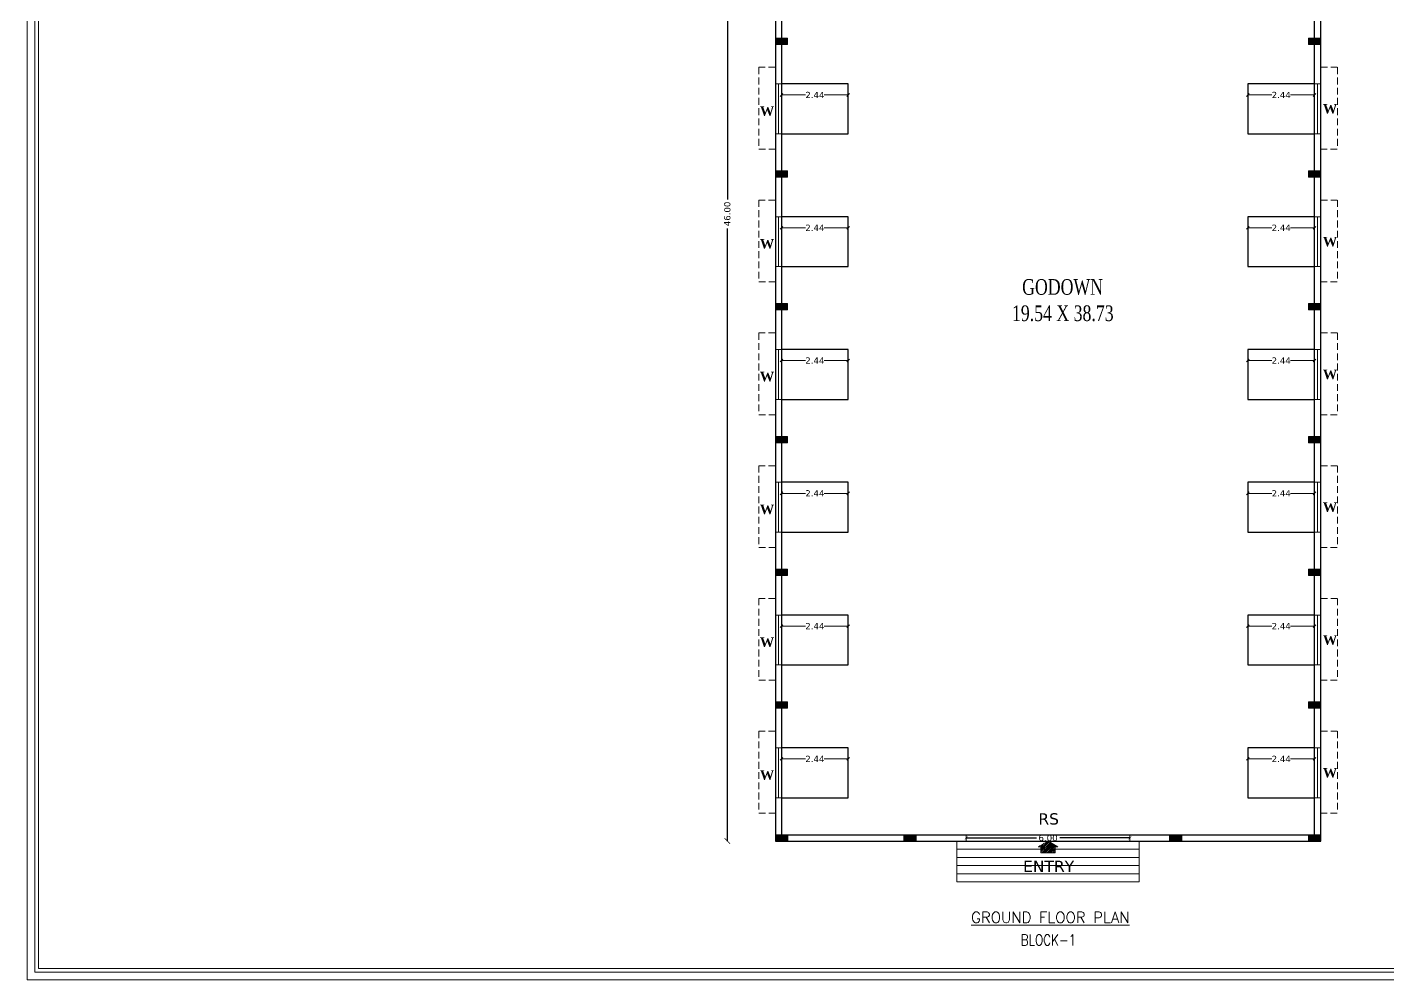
# Model space of a CAD drawing. Header units: metres. Extents: x 1610 to 5629, y 732 to 3974.
# Drawn here: x 1743.09 to 1792.98, y 836.46 to 871.4 of the extents above; entities that cross this region are included whole.
import ezdxf
from ezdxf.enums import TextEntityAlignment as Align

# ---------------------------------------------------------------- set-up
doc = ezdxf.new("R2010")
doc.units = ezdxf.units.M
doc.header["$MEASUREMENT"] = 0
doc.header["$PDMODE"] = 2
doc.header["$PDSIZE"] = 50
doc.linetypes.add('HIDDEN', pattern=[0.375, 0.25, -0.125])
doc.layers.get('0').update_dxf_attribs({"lineweight": 0})
doc.layers.get('Defpoints').update_dxf_attribs({"lineweight": 0})
for name, color, linetype in [('BLK_1_FLR_0_BLT_UP_AREA', 18, 'Continuous'), ('BLK_1_FLR_0_EXIT_WIDTH_DOOR', 2, 'Continuous'), ('BLK_1_FLR_0_REGULAR_ROOM', 117, 'Continuous'), ('BLK_1_FLR_0_ROOM_1_LIGHT_VENTILATION_1', 3, 'Continuous')]:
    doc.layers.add(name, color=color, linetype=linetype)
doc.styles.get("Standard").update_dxf_attribs({"font": 'verdana.ttf', "height": 0.23})
doc.styles.add('STYLE2', font='romant.shx', dxfattribs={"width": 0.8, "height": 4})
doc.styles.add('TMPL_CI', font='times.ttf', dxfattribs={"height": 1.5})
doc.dimstyles.new('123', dxfattribs={"dimtxt": 0.3, "dimasz": 0.2, "dimexe": 0.18, "dimexo": 0.0625, "dimgap": 0.09, "dimtad": 0, "dimzin": 0, "dimdsep": 46, "dimtxsty": 'Standard', "dimblk": 'ARCHTICK', "dimcen": 0.09, "dimse1": 1, "dimse2": 1, "dimadec": 3, "dimazin": 0, "dimtfac": 1, "dimtofl": 0, "dimtmove": 0, "dimatfit": 3, "dimfxl": 0, "dimtolj": 1, "dimtzin": 0, "dimarcsym": 0})
doc.dimstyles.new('ISO-25', dxfattribs={"dimscale": 0, "dimtxt": 0.23, "dimasz": 0.15, "dimexe": 1.25, "dimexo": 0.625, "dimgap": 0, "dimtad": 0, "dimtih": 1, "dimtoh": 1, "dimzin": 1, "dimdsep": 46, "dimtxsty": 'Standard', "dimblk": 'OBLIQUE', "dimcen": 0, "dimse1": 1, "dimse2": 1, "dimclrd": 1, "dimclrt": 3, "dimadec": 0, "dimazin": 2, "dimtfac": 1, "dimtix": 1, "dimtofl": 0, "dimtmove": 0, "dimatfit": 3, "dimfxl": 0, "dimtolj": 1, "dimarcsym": 0})
doc.dimstyles.new('STANDARD$0', dxfattribs={"dimtxt": 0.23, "dimasz": 0.1, "dimexe": 2, "dimexo": 2, "dimgap": 0, "dimtad": 0, "dimzin": 0, "dimdsep": 46, "dimtxsty": 'Standard', "dimblk": 'OBLIQUE', "dimcen": -0.0625, "dimse1": 1, "dimse2": 1, "dimclrd": 7, "dimclre": 9, "dimclrt": 7, "dimadec": 0, "dimazin": 0, "dimtfac": 1, "dimtix": 1, "dimtofl": 0, "dimtmove": 2, "dimatfit": 3, "dimldrblk": 'OBLIQUE', "dimfxl": 0, "dimtolj": 1, "dimtzin": 0, "dimarcsym": 0})

# ---------------------------------------------------------------- blocks, each defined once
blk = doc.blocks.new('_ArchTick')
at = {"color": 0, "linetype": 'ByBlock', "const_width": 0.15}
blk.add_lwpolyline([(-0.5, -0.5), (0.5, 0.5)], dxfattribs=at)
blk = doc.blocks.new('*D40')
at = {"color": 0, "lineweight": -2}
for p, q in [((1768.762, 887.548), (1768.762, 865.081)), ((1768.762, 841.548), (1768.762, 864.014))]:
    blk.add_line(p, q, dxfattribs=at)
at = {"layer": 'Defpoints', "color": 0}
for p in [(1770.522, 887.548), (1768.762, 841.548), (1770.522, 841.548)]:
    blk.add_point(p, dxfattribs=at)
at = {"color": 0, "lineweight": -2, "xscale": 0.2, "yscale": 0.2, "zscale": 0.2}
for p, rotation in [((1768.762, 887.548), 90), ((1768.762, 841.548), 270)]:
    blk.add_blockref('_ArchTick', p, dxfattribs=dict(at, rotation=rotation))
at = {"color": 0, "insert": (1768.762, 864.548), "char_height": 0.23, "attachment_point": 5, "rotation": 90}
blk.add_mtext('\\A1;46.00', dxfattribs=at)
blk = doc.blocks.new('*D54')
at = {"layer": 'BLK_1_FLR_0_EXIT_WIDTH_DOOR', "lineweight": -2}
for p, q in [((1777.522, 841.663), (1780.093, 841.663)), ((1783.522, 841.663), (1780.95, 841.663))]:
    blk.add_line(p, q, dxfattribs=at)
at = {"layer": 'Defpoints', "color": 0}
for p in [(1777.522, 841.663), (1783.522, 841.663), (1783.522, 841.663)]:
    blk.add_point(p, dxfattribs=at)
at = {"layer": 'BLK_1_FLR_0_EXIT_WIDTH_DOOR', "lineweight": -2, "xscale": 0.1, "yscale": 0.1, "zscale": 0.1, "rotation": 180}
blk.add_blockref('_ArchTick', (1777.522, 841.663), dxfattribs=at)
at = {"layer": 'BLK_1_FLR_0_EXIT_WIDTH_DOOR', "lineweight": -2, "xscale": 0.1, "yscale": 0.1, "zscale": 0.1}
blk.add_blockref('_ArchTick', (1783.522, 841.663), dxfattribs=at)
at = {"layer": 'BLK_1_FLR_0_EXIT_WIDTH_DOOR', "color": 7, "lineweight": -3, "insert": (1780.522, 841.663), "char_height": 0.23, "attachment_point": 5}
blk.add_mtext('\\A1;6.00', dxfattribs=at)
blk = doc.blocks.new('_Oblique')
at = {"color": 0, "linetype": 'ByBlock', "lineweight": -2}
blk.add_line((-0.5, -0.5), (0.5, 0.5), dxfattribs=at)
blk = doc.blocks.new('*D57')
at = {"layer": 'BLK_1_FLR_0_ROOM_1_LIGHT_VENTILATION_1', "color": 232, "lineweight": 0}
for p, q in [((1770.752, 868.91), (1771.632, 868.91)), ((1773.192, 868.91), (1772.311, 868.91))]:
    blk.add_line(p, q, dxfattribs=at)
at = {"layer": 'Defpoints', "color": 0}
for p in [(1770.752, 869.315), (1773.192, 869.315), (1770.752, 868.91)]:
    blk.add_point(p, dxfattribs=at)
at = {"layer": 'BLK_1_FLR_0_ROOM_1_LIGHT_VENTILATION_1', "color": 232, "lineweight": 0, "xscale": 0.1, "yscale": 0.1, "zscale": 0.1, "rotation": 180}
blk.add_blockref('_Oblique', (1770.752, 868.91), dxfattribs=at)
at = {"layer": 'BLK_1_FLR_0_ROOM_1_LIGHT_VENTILATION_1', "color": 232, "lineweight": 0, "xscale": 0.1, "yscale": 0.1, "zscale": 0.1}
blk.add_blockref('_Oblique', (1773.192, 868.91), dxfattribs=at)
at = {"layer": 'BLK_1_FLR_0_ROOM_1_LIGHT_VENTILATION_1', "color": 232, "insert": (1771.972, 868.91), "char_height": 0.23, "attachment_point": 5}
blk.add_mtext('\\A1;2.44', dxfattribs=at)
blk = doc.blocks.new('*D58')
at = {"layer": 'BLK_1_FLR_0_ROOM_1_LIGHT_VENTILATION_1', "color": 232, "lineweight": 0}
for p, q in [((1770.751, 864.04), (1771.632, 864.04)), ((1773.191, 864.04), (1772.31, 864.04))]:
    blk.add_line(p, q, dxfattribs=at)
at = {"layer": 'Defpoints', "color": 0}
for p in [(1770.751, 864.445), (1773.191, 864.445), (1770.751, 864.04)]:
    blk.add_point(p, dxfattribs=at)
at = {"layer": 'BLK_1_FLR_0_ROOM_1_LIGHT_VENTILATION_1', "color": 232, "lineweight": 0, "xscale": 0.1, "yscale": 0.1, "zscale": 0.1, "rotation": 180}
blk.add_blockref('_Oblique', (1770.751, 864.04), dxfattribs=at)
at = {"layer": 'BLK_1_FLR_0_ROOM_1_LIGHT_VENTILATION_1', "color": 232, "lineweight": 0, "xscale": 0.1, "yscale": 0.1, "zscale": 0.1}
blk.add_blockref('_Oblique', (1773.191, 864.04), dxfattribs=at)
at = {"layer": 'BLK_1_FLR_0_ROOM_1_LIGHT_VENTILATION_1', "color": 232, "insert": (1771.971, 864.04), "char_height": 0.23, "attachment_point": 5}
blk.add_mtext('\\A1;2.44', dxfattribs=at)
blk = doc.blocks.new('*D59')
at = {"layer": 'BLK_1_FLR_0_ROOM_1_LIGHT_VENTILATION_1', "color": 232, "lineweight": 0}
for p, q in [((1770.751, 859.17), (1771.632, 859.17)), ((1773.191, 859.17), (1772.31, 859.17))]:
    blk.add_line(p, q, dxfattribs=at)
at = {"layer": 'Defpoints', "color": 0}
for p in [(1770.751, 859.575), (1773.191, 859.575), (1770.751, 859.17)]:
    blk.add_point(p, dxfattribs=at)
at = {"layer": 'BLK_1_FLR_0_ROOM_1_LIGHT_VENTILATION_1', "color": 232, "lineweight": 0, "xscale": 0.1, "yscale": 0.1, "zscale": 0.1, "rotation": 180}
blk.add_blockref('_Oblique', (1770.751, 859.17), dxfattribs=at)
at = {"layer": 'BLK_1_FLR_0_ROOM_1_LIGHT_VENTILATION_1', "color": 232, "lineweight": 0, "xscale": 0.1, "yscale": 0.1, "zscale": 0.1}
blk.add_blockref('_Oblique', (1773.191, 859.17), dxfattribs=at)
at = {"layer": 'BLK_1_FLR_0_ROOM_1_LIGHT_VENTILATION_1', "color": 232, "insert": (1771.971, 859.17), "char_height": 0.23, "attachment_point": 5}
blk.add_mtext('\\A1;2.44', dxfattribs=at)
blk = doc.blocks.new('*D60')
at = {"layer": 'BLK_1_FLR_0_ROOM_1_LIGHT_VENTILATION_1', "color": 232, "lineweight": 0}
for p, q in [((1770.751, 854.3), (1771.632, 854.3)), ((1773.191, 854.3), (1772.31, 854.3))]:
    blk.add_line(p, q, dxfattribs=at)
at = {"layer": 'Defpoints', "color": 0}
for p in [(1770.751, 854.705), (1773.191, 854.705), (1770.751, 854.3)]:
    blk.add_point(p, dxfattribs=at)
at = {"layer": 'BLK_1_FLR_0_ROOM_1_LIGHT_VENTILATION_1', "color": 232, "lineweight": 0, "xscale": 0.1, "yscale": 0.1, "zscale": 0.1, "rotation": 180}
blk.add_blockref('_Oblique', (1770.751, 854.3), dxfattribs=at)
at = {"layer": 'BLK_1_FLR_0_ROOM_1_LIGHT_VENTILATION_1', "color": 232, "lineweight": 0, "xscale": 0.1, "yscale": 0.1, "zscale": 0.1}
blk.add_blockref('_Oblique', (1773.191, 854.3), dxfattribs=at)
at = {"layer": 'BLK_1_FLR_0_ROOM_1_LIGHT_VENTILATION_1', "color": 232, "insert": (1771.971, 854.3), "char_height": 0.23, "attachment_point": 5}
blk.add_mtext('\\A1;2.44', dxfattribs=at)
blk = doc.blocks.new('*D61')
at = {"layer": 'BLK_1_FLR_0_ROOM_1_LIGHT_VENTILATION_1', "color": 232, "lineweight": 0}
for p, q in [((1770.751, 849.43), (1771.632, 849.43)), ((1773.191, 849.43), (1772.31, 849.43))]:
    blk.add_line(p, q, dxfattribs=at)
at = {"layer": 'Defpoints', "color": 0}
for p in [(1770.751, 849.835), (1773.191, 849.835), (1770.751, 849.43)]:
    blk.add_point(p, dxfattribs=at)
at = {"layer": 'BLK_1_FLR_0_ROOM_1_LIGHT_VENTILATION_1', "color": 232, "lineweight": 0, "xscale": 0.1, "yscale": 0.1, "zscale": 0.1, "rotation": 180}
blk.add_blockref('_Oblique', (1770.751, 849.43), dxfattribs=at)
at = {"layer": 'BLK_1_FLR_0_ROOM_1_LIGHT_VENTILATION_1', "color": 232, "lineweight": 0, "xscale": 0.1, "yscale": 0.1, "zscale": 0.1}
blk.add_blockref('_Oblique', (1773.191, 849.43), dxfattribs=at)
at = {"layer": 'BLK_1_FLR_0_ROOM_1_LIGHT_VENTILATION_1', "color": 232, "insert": (1771.971, 849.43), "char_height": 0.23, "attachment_point": 5}
blk.add_mtext('\\A1;2.44', dxfattribs=at)
blk = doc.blocks.new('*D62')
at = {"layer": 'BLK_1_FLR_0_ROOM_1_LIGHT_VENTILATION_1', "color": 232, "lineweight": 0}
for p, q in [((1770.751, 844.56), (1771.632, 844.56)), ((1773.191, 844.56), (1772.31, 844.56))]:
    blk.add_line(p, q, dxfattribs=at)
at = {"layer": 'Defpoints', "color": 0}
for p in [(1770.751, 844.965), (1773.191, 844.965), (1770.751, 844.56)]:
    blk.add_point(p, dxfattribs=at)
at = {"layer": 'BLK_1_FLR_0_ROOM_1_LIGHT_VENTILATION_1', "color": 232, "lineweight": 0, "xscale": 0.1, "yscale": 0.1, "zscale": 0.1, "rotation": 180}
blk.add_blockref('_Oblique', (1770.751, 844.56), dxfattribs=at)
at = {"layer": 'BLK_1_FLR_0_ROOM_1_LIGHT_VENTILATION_1', "color": 232, "lineweight": 0, "xscale": 0.1, "yscale": 0.1, "zscale": 0.1}
blk.add_blockref('_Oblique', (1773.191, 844.56), dxfattribs=at)
at = {"layer": 'BLK_1_FLR_0_ROOM_1_LIGHT_VENTILATION_1', "color": 232, "insert": (1771.971, 844.56), "char_height": 0.23, "attachment_point": 5}
blk.add_mtext('\\A1;2.44', dxfattribs=at)
blk = doc.blocks.new('*D63')
at = {"layer": 'BLK_1_FLR_0_ROOM_1_LIGHT_VENTILATION_1', "color": 232, "lineweight": 0}
for p, q in [((1787.851, 844.56), (1788.732, 844.56)), ((1790.291, 844.56), (1789.41, 844.56))]:
    blk.add_line(p, q, dxfattribs=at)
at = {"layer": 'Defpoints', "color": 0}
for p in [(1787.851, 844.965), (1790.291, 844.965), (1787.851, 844.56)]:
    blk.add_point(p, dxfattribs=at)
at = {"layer": 'BLK_1_FLR_0_ROOM_1_LIGHT_VENTILATION_1', "color": 232, "lineweight": 0, "xscale": 0.1, "yscale": 0.1, "zscale": 0.1, "rotation": 180}
blk.add_blockref('_Oblique', (1787.851, 844.56), dxfattribs=at)
at = {"layer": 'BLK_1_FLR_0_ROOM_1_LIGHT_VENTILATION_1', "color": 232, "lineweight": 0, "xscale": 0.1, "yscale": 0.1, "zscale": 0.1}
blk.add_blockref('_Oblique', (1790.291, 844.56), dxfattribs=at)
at = {"layer": 'BLK_1_FLR_0_ROOM_1_LIGHT_VENTILATION_1', "color": 232, "insert": (1789.071, 844.56), "char_height": 0.23, "attachment_point": 5}
blk.add_mtext('\\A1;2.44', dxfattribs=at)
blk = doc.blocks.new('*D64')
at = {"layer": 'BLK_1_FLR_0_ROOM_1_LIGHT_VENTILATION_1', "color": 232, "lineweight": 0}
for p, q in [((1787.851, 849.43), (1788.732, 849.43)), ((1790.291, 849.43), (1789.41, 849.43))]:
    blk.add_line(p, q, dxfattribs=at)
at = {"layer": 'Defpoints', "color": 0}
for p in [(1787.851, 849.835), (1790.291, 849.835), (1787.851, 849.43)]:
    blk.add_point(p, dxfattribs=at)
at = {"layer": 'BLK_1_FLR_0_ROOM_1_LIGHT_VENTILATION_1', "color": 232, "lineweight": 0, "xscale": 0.1, "yscale": 0.1, "zscale": 0.1, "rotation": 180}
blk.add_blockref('_Oblique', (1787.851, 849.43), dxfattribs=at)
at = {"layer": 'BLK_1_FLR_0_ROOM_1_LIGHT_VENTILATION_1', "color": 232, "lineweight": 0, "xscale": 0.1, "yscale": 0.1, "zscale": 0.1}
blk.add_blockref('_Oblique', (1790.291, 849.43), dxfattribs=at)
at = {"layer": 'BLK_1_FLR_0_ROOM_1_LIGHT_VENTILATION_1', "color": 232, "insert": (1789.071, 849.43), "char_height": 0.23, "attachment_point": 5}
blk.add_mtext('\\A1;2.44', dxfattribs=at)
blk = doc.blocks.new('*D65')
at = {"layer": 'BLK_1_FLR_0_ROOM_1_LIGHT_VENTILATION_1', "color": 232, "lineweight": 0}
for p, q in [((1787.851, 854.3), (1788.732, 854.3)), ((1790.291, 854.3), (1789.41, 854.3))]:
    blk.add_line(p, q, dxfattribs=at)
at = {"layer": 'Defpoints', "color": 0}
for p in [(1787.851, 854.705), (1790.291, 854.705), (1787.851, 854.3)]:
    blk.add_point(p, dxfattribs=at)
at = {"layer": 'BLK_1_FLR_0_ROOM_1_LIGHT_VENTILATION_1', "color": 232, "lineweight": 0, "xscale": 0.1, "yscale": 0.1, "zscale": 0.1, "rotation": 180}
blk.add_blockref('_Oblique', (1787.851, 854.3), dxfattribs=at)
at = {"layer": 'BLK_1_FLR_0_ROOM_1_LIGHT_VENTILATION_1', "color": 232, "lineweight": 0, "xscale": 0.1, "yscale": 0.1, "zscale": 0.1}
blk.add_blockref('_Oblique', (1790.291, 854.3), dxfattribs=at)
at = {"layer": 'BLK_1_FLR_0_ROOM_1_LIGHT_VENTILATION_1', "color": 232, "insert": (1789.071, 854.3), "char_height": 0.23, "attachment_point": 5}
blk.add_mtext('\\A1;2.44', dxfattribs=at)
blk = doc.blocks.new('*D66')
at = {"layer": 'BLK_1_FLR_0_ROOM_1_LIGHT_VENTILATION_1', "color": 232, "lineweight": 0}
for p, q in [((1787.851, 859.17), (1788.732, 859.17)), ((1790.291, 859.17), (1789.41, 859.17))]:
    blk.add_line(p, q, dxfattribs=at)
at = {"layer": 'Defpoints', "color": 0}
for p in [(1787.851, 859.575), (1790.291, 859.575), (1787.851, 859.17)]:
    blk.add_point(p, dxfattribs=at)
at = {"layer": 'BLK_1_FLR_0_ROOM_1_LIGHT_VENTILATION_1', "color": 232, "lineweight": 0, "xscale": 0.1, "yscale": 0.1, "zscale": 0.1, "rotation": 180}
blk.add_blockref('_Oblique', (1787.851, 859.17), dxfattribs=at)
at = {"layer": 'BLK_1_FLR_0_ROOM_1_LIGHT_VENTILATION_1', "color": 232, "lineweight": 0, "xscale": 0.1, "yscale": 0.1, "zscale": 0.1}
blk.add_blockref('_Oblique', (1790.291, 859.17), dxfattribs=at)
at = {"layer": 'BLK_1_FLR_0_ROOM_1_LIGHT_VENTILATION_1', "color": 232, "insert": (1789.071, 859.17), "char_height": 0.23, "attachment_point": 5}
blk.add_mtext('\\A1;2.44', dxfattribs=at)
blk = doc.blocks.new('*D67')
at = {"layer": 'BLK_1_FLR_0_ROOM_1_LIGHT_VENTILATION_1', "color": 232, "lineweight": 0}
for p, q in [((1787.851, 864.04), (1788.732, 864.04)), ((1790.291, 864.04), (1789.41, 864.04))]:
    blk.add_line(p, q, dxfattribs=at)
at = {"layer": 'Defpoints', "color": 0}
for p in [(1787.851, 864.445), (1790.291, 864.445), (1787.851, 864.04)]:
    blk.add_point(p, dxfattribs=at)
at = {"layer": 'BLK_1_FLR_0_ROOM_1_LIGHT_VENTILATION_1', "color": 232, "lineweight": 0, "xscale": 0.1, "yscale": 0.1, "zscale": 0.1, "rotation": 180}
blk.add_blockref('_Oblique', (1787.851, 864.04), dxfattribs=at)
at = {"layer": 'BLK_1_FLR_0_ROOM_1_LIGHT_VENTILATION_1', "color": 232, "lineweight": 0, "xscale": 0.1, "yscale": 0.1, "zscale": 0.1}
blk.add_blockref('_Oblique', (1790.291, 864.04), dxfattribs=at)
at = {"layer": 'BLK_1_FLR_0_ROOM_1_LIGHT_VENTILATION_1', "color": 232, "insert": (1789.071, 864.04), "char_height": 0.23, "attachment_point": 5}
blk.add_mtext('\\A1;2.44', dxfattribs=at)
blk = doc.blocks.new('*D68')
at = {"layer": 'BLK_1_FLR_0_ROOM_1_LIGHT_VENTILATION_1', "color": 232, "lineweight": 0}
for p, q in [((1787.851, 868.91), (1788.732, 868.91)), ((1790.291, 868.91), (1789.41, 868.91))]:
    blk.add_line(p, q, dxfattribs=at)
at = {"layer": 'Defpoints', "color": 0}
for p in [(1787.851, 869.315), (1790.291, 869.315), (1787.851, 868.91)]:
    blk.add_point(p, dxfattribs=at)
at = {"layer": 'BLK_1_FLR_0_ROOM_1_LIGHT_VENTILATION_1', "color": 232, "lineweight": 0, "xscale": 0.1, "yscale": 0.1, "zscale": 0.1, "rotation": 180}
blk.add_blockref('_Oblique', (1787.851, 868.91), dxfattribs=at)
at = {"layer": 'BLK_1_FLR_0_ROOM_1_LIGHT_VENTILATION_1', "color": 232, "lineweight": 0, "xscale": 0.1, "yscale": 0.1, "zscale": 0.1}
blk.add_blockref('_Oblique', (1790.291, 868.91), dxfattribs=at)
at = {"layer": 'BLK_1_FLR_0_ROOM_1_LIGHT_VENTILATION_1', "color": 232, "insert": (1789.071, 868.91), "char_height": 0.23, "attachment_point": 5}
blk.add_mtext('\\A1;2.44', dxfattribs=at)

msp = doc.modelspace()

# ---------------------------------------------------------------- hatches: boundary and pattern name
for points in [[(1770.972, 870.998), (1770.522, 870.998), (1770.522, 870.768), (1770.972, 870.768)], [(1790.522, 870.998), (1790.072, 870.998), (1790.072, 870.768), (1790.522, 870.768)], [(1770.972, 866.128), (1770.522, 866.128), (1770.522, 865.898), (1770.972, 865.898)], [(1790.522, 866.128), (1790.072, 866.128), (1790.072, 865.898), (1790.522, 865.898)], [(1770.972, 861.258), (1770.522, 861.258), (1770.522, 861.028), (1770.972, 861.028)], [(1790.522, 861.258), (1790.072, 861.258), (1790.072, 861.028), (1790.522, 861.028)], [(1770.972, 856.388), (1770.522, 856.388), (1770.522, 856.158), (1770.972, 856.158)], [(1790.522, 856.388), (1790.072, 856.388), (1790.072, 856.158), (1790.522, 856.158)], [(1770.972, 851.518), (1770.522, 851.518), (1770.522, 851.288), (1770.972, 851.288)], [(1790.522, 851.518), (1790.072, 851.518), (1790.072, 851.288), (1790.522, 851.288)], [(1770.972, 846.648), (1770.522, 846.648), (1770.522, 846.418), (1770.972, 846.418)], [(1790.522, 846.648), (1790.072, 846.648), (1790.072, 846.418), (1790.522, 846.418)], [(1770.972, 841.778), (1770.522, 841.778), (1770.522, 841.548), (1770.972, 841.548)], [(1775.687, 841.778), (1775.237, 841.778), (1775.237, 841.548), (1775.687, 841.548)], [(1785.424, 841.778), (1784.974, 841.778), (1784.974, 841.548), (1785.424, 841.548)], [(1790.522, 841.778), (1790.072, 841.778), (1790.072, 841.548), (1790.522, 841.548)]]:
    msp.add_hatch(color=7).paths.add_polyline_path(points)
h = msp.add_hatch()
h.set_pattern_fill('ANSI31', scale=0.368, style=0)
h.set_pattern_definition([(45, (2082.776936, 866.280513), (-0.032526912, 0.032526912), [])])
h.paths.add_polyline_path([(1780.884, 841.34), (1780.522, 841.548), (1780.159, 841.34), (1780.257, 841.34), (1780.257, 841.117), (1780.786, 841.117), (1780.786, 841.34)])

# ---------------------------------------------------------------- linework, layer by layer
at = {"color": 7, "linetype": 'HIDDEN'}
for p, q in [((1770.522, 869.925), (1769.912, 869.925)), ((1769.912, 869.925), (1769.912, 866.925)), ((1790.517, 869.925), (1791.127, 869.925)), ((1791.132, 869.925), (1791.132, 866.925)), ((1769.912, 866.925), (1770.522, 866.925)), ((1791.127, 866.925), (1790.517, 866.925)), ((1770.521, 865.055), (1769.911, 865.055)), ((1769.911, 865.055), (1769.911, 862.055)), ((1790.516, 865.055), (1791.126, 865.055)), ((1791.131, 865.055), (1791.131, 862.055)), ((1769.911, 862.055), (1770.521, 862.055)), ((1791.126, 862.055), (1790.516, 862.055)), ((1770.521, 860.185), (1769.911, 860.185)), ((1769.911, 860.185), (1769.911, 857.185)), ((1790.516, 860.185), (1791.126, 860.185)), ((1791.131, 860.185), (1791.131, 857.185)), ((1769.911, 857.185), (1770.521, 857.185)), ((1791.126, 857.185), (1790.516, 857.185)), ((1770.521, 855.315), (1769.911, 855.315)), ((1769.911, 855.315), (1769.911, 852.315)), ((1790.516, 855.315), (1791.126, 855.315)), ((1791.131, 855.315), (1791.131, 852.315)), ((1769.911, 852.315), (1770.521, 852.315)), ((1791.126, 852.315), (1790.516, 852.315)), ((1770.521, 850.445), (1769.911, 850.445)), ((1769.911, 850.445), (1769.911, 847.445)), ((1790.516, 850.445), (1791.126, 850.445)), ((1791.131, 850.445), (1791.131, 847.445)), ((1769.911, 847.445), (1770.521, 847.445)), ((1791.126, 847.445), (1790.516, 847.445)), ((1770.521, 845.575), (1769.911, 845.575)), ((1769.911, 845.575), (1769.911, 842.575)), ((1790.516, 845.575), (1791.126, 845.575)), ((1791.131, 845.575), (1791.131, 842.575)), ((1769.911, 842.575), (1770.521, 842.575)), ((1791.126, 842.575), (1790.516, 842.575))]:
    msp.add_line(p, q, dxfattribs=at)
at = {"color": 7}
for p, q in [((1770.522, 869.315), (1770.752, 869.315)), ((1770.637, 869.315), (1770.637, 867.485)), ((1790.292, 869.315), (1790.522, 869.315)), ((1790.407, 869.315), (1790.407, 867.485)), ((1770.522, 867.485), (1770.752, 867.485)), ((1790.292, 867.485), (1790.522, 867.485)), ((1770.521, 864.445), (1770.751, 864.445)), ((1770.636, 864.445), (1770.636, 862.615)), ((1790.291, 864.445), (1790.521, 864.445)), ((1790.406, 864.445), (1790.406, 862.615)), ((1770.521, 862.615), (1770.751, 862.615)), ((1790.291, 862.615), (1790.521, 862.615)), ((1770.521, 859.575), (1770.751, 859.575)), ((1770.636, 859.575), (1770.636, 857.745)), ((1790.291, 859.575), (1790.521, 859.575)), ((1790.406, 859.575), (1790.406, 857.745)), ((1770.521, 857.745), (1770.751, 857.745)), ((1790.291, 857.745), (1790.521, 857.745)), ((1770.521, 854.705), (1770.751, 854.705)), ((1770.636, 854.705), (1770.636, 852.875)), ((1790.291, 854.705), (1790.521, 854.705)), ((1790.406, 854.705), (1790.406, 852.875)), ((1770.521, 852.875), (1770.751, 852.875)), ((1790.291, 852.875), (1790.521, 852.875)), ((1770.521, 849.835), (1770.751, 849.835)), ((1770.636, 849.835), (1770.636, 848.005)), ((1790.291, 849.835), (1790.521, 849.835)), ((1790.406, 849.835), (1790.406, 848.005)), ((1770.521, 848.005), (1770.751, 848.005)), ((1790.291, 848.005), (1790.521, 848.005)), ((1770.752, 841.778), (1770.752, 846.648)), ((1770.752, 841.778), (1770.752, 845.428)), ((1770.521, 844.965), (1770.751, 844.965)), ((1770.636, 844.965), (1770.636, 843.135)), ((1790.291, 844.965), (1790.521, 844.965)), ((1790.406, 844.965), (1790.406, 843.135)), ((1770.521, 843.135), (1770.751, 843.135)), ((1790.291, 843.135), (1790.521, 843.135)), ((1770.972, 841.778), (1770.972, 841.548)), ((1770.972, 841.778), (1770.972, 841.548)), ((1770.972, 841.778), (1770.972, 841.548)), ((1777.522, 841.778), (1777.522, 841.548)), ((1783.522, 841.778), (1783.522, 841.548)), ((1790.522, 841.778), (1790.522, 841.548)), ((1790.522, 841.778), (1790.522, 841.548)), ((1790.522, 841.778), (1790.522, 841.548)), ((1777.522, 841.548), (1777.182, 841.548)), ((1777.182, 841.548), (1777.182, 840.048)), ((1777.182, 841.248), (1783.862, 841.248)), ((1780.522, 841.548), (1780.159, 841.34)), ((1780.257, 841.34), (1780.159, 841.34)), ((1780.257, 841.34), (1780.257, 841.117)), ((1780.257, 841.117), (1780.786, 841.117)), ((1780.522, 841.548), (1780.884, 841.34)), ((1780.884, 841.34), (1780.786, 841.34)), ((1780.786, 841.34), (1780.786, 841.117)), ((1783.862, 840.048), (1783.862, 841.548)), ((1777.182, 840.948), (1783.862, 840.948)), ((1777.182, 840.648), (1783.862, 840.648)), ((1777.182, 840.348), (1783.862, 840.348)), ((1777.182, 840.048), (1783.522, 840.048)), ((1783.522, 840.048), (1783.862, 840.048))]:
    msp.add_line(p, q, dxfattribs=at)
at = {"color": 7, "ltscale": 2}
for points in [[(1743.091, 909.579), (1872.211, 909.579), (1872.211, 836.459), (1743.091, 836.459)], [(1743.371, 909.299), (1871.931, 909.299), (1871.931, 836.74), (1743.371, 836.74)], [(1743.505, 909.165), (1871.797, 909.165), (1871.797, 836.874), (1743.505, 836.874)]]:
    msp.add_lwpolyline(points, close=True, dxfattribs=at)
at = {"color": 7}
for points in [[(1790.522, 841.548), (1790.522, 887.548), (1770.522, 887.548), (1770.522, 841.548)], [(1770.522, 870.998), (1770.972, 870.998), (1770.972, 870.768), (1770.522, 870.768)], [(1790.072, 870.998), (1790.522, 870.998), (1790.522, 870.768), (1790.072, 870.768)], [(1770.522, 866.128), (1770.972, 866.128), (1770.972, 865.898), (1770.522, 865.898)], [(1790.072, 866.128), (1790.522, 866.128), (1790.522, 865.898), (1790.072, 865.898)], [(1770.522, 861.258), (1770.972, 861.258), (1770.972, 861.028), (1770.522, 861.028)], [(1790.072, 861.258), (1790.522, 861.258), (1790.522, 861.028), (1790.072, 861.028)], [(1770.522, 856.388), (1770.972, 856.388), (1770.972, 856.158), (1770.522, 856.158)], [(1790.072, 856.388), (1790.522, 856.388), (1790.522, 856.158), (1790.072, 856.158)], [(1770.522, 851.518), (1770.972, 851.518), (1770.972, 851.288), (1770.522, 851.288)], [(1790.072, 851.518), (1790.522, 851.518), (1790.522, 851.288), (1790.072, 851.288)], [(1770.522, 846.648), (1770.972, 846.648), (1770.972, 846.418), (1770.522, 846.418)], [(1790.072, 846.648), (1790.522, 846.648), (1790.522, 846.418), (1790.072, 846.418)], [(1770.532, 841.778), (1770.982, 841.778), (1770.982, 841.548), (1770.532, 841.548)], [(1775.237, 841.778), (1775.687, 841.778), (1775.687, 841.548), (1775.237, 841.548)], [(1784.974, 841.778), (1785.424, 841.778), (1785.424, 841.548), (1784.974, 841.548)], [(1790.072, 841.778), (1790.522, 841.778), (1790.522, 841.548), (1790.072, 841.548)]]:
    msp.add_lwpolyline(points, close=True, dxfattribs=at)
msp.add_lwpolyline([(1770.752, 882.238), (1770.752, 841.778), (1790.292, 841.778), (1790.292, 887.318), (1774.412, 887.318)], dxfattribs=at)
at = {"layer": 'BLK_1_FLR_0_BLT_UP_AREA', "color": 49}
msp.add_lwpolyline([(1770.522, 841.548), (1790.522, 841.548), (1790.522, 887.548), (1770.522, 887.548)], close=True, dxfattribs=at)
at = {"layer": 'BLK_1_FLR_0_REGULAR_ROOM', "color": 2, "lineweight": -3, "ltscale": 0.25}
msp.add_lwpolyline([(1790.292, 880.508), (1770.752, 880.508), (1770.752, 841.778), (1790.292, 841.778)], close=True, dxfattribs=at)
at = {"layer": 'BLK_1_FLR_0_ROOM_1_LIGHT_VENTILATION_1'}
for points in [[(1770.752, 869.315), (1770.752, 867.485), (1773.192, 867.485), (1773.192, 869.315)], [(1787.851, 869.315), (1787.851, 867.485), (1790.291, 867.485), (1790.291, 869.315)], [(1770.751, 864.445), (1770.751, 862.615), (1773.191, 862.615), (1773.191, 864.445)], [(1787.851, 864.445), (1787.851, 862.615), (1790.291, 862.615), (1790.291, 864.445)], [(1770.751, 859.575), (1770.751, 857.745), (1773.191, 857.745), (1773.191, 859.575)], [(1787.851, 859.575), (1787.851, 857.745), (1790.291, 857.745), (1790.291, 859.575)], [(1770.751, 854.705), (1770.751, 852.875), (1773.191, 852.875), (1773.191, 854.705)], [(1787.851, 854.705), (1787.851, 852.875), (1790.291, 852.875), (1790.291, 854.705)], [(1770.751, 849.835), (1770.751, 848.005), (1773.191, 848.005), (1773.191, 849.835)], [(1787.851, 849.835), (1787.851, 848.005), (1790.291, 848.005), (1790.291, 849.835)], [(1770.751, 844.965), (1770.751, 843.135), (1773.191, 843.135), (1773.191, 844.965)], [(1787.851, 844.965), (1787.851, 843.135), (1790.291, 843.135), (1790.291, 844.965)]]:
    msp.add_lwpolyline(points, close=True, dxfattribs=at)

# ---------------------------------------------------------------- texts
at = {"color": 7, "style": 'TMPL_CI', "width": 0.75}
for s, p in [('GODOWN', (1779.571, 861.583)), ('19.54 X 38.73', (1779.198, 860.619))]:
    msp.add_text(s, height=0.575, dxfattribs=at).set_placement(p)
at = {"color": 7, "style": 'STYLE2'}
msp.add_text('%%UGROUND FLOOR PLAN', height=0.4, dxfattribs=at).set_placement((1780.606, 838.547), align=Align.CENTER)
at = {"color": 7, "char_height": 0.34775, "width": 0.48464, "attachment_point": 1}
for insert in [(1790.599, 868.578), (1769.957, 868.497), (1769.956, 863.627), (1790.598, 863.708), (1769.956, 858.757), (1790.598, 858.838), (1769.956, 853.887), (1790.598, 853.968), (1790.598, 849.098), (1769.956, 849.017), (1769.956, 844.147), (1790.598, 844.228)]:
    msp.add_mtext('{\\fTimes New Roman|b1|i0|c0|p18;W}', dxfattribs=dict(at, insert=insert))
at = {"color": 7, "char_height": 0.414, "width": 3.88249, "attachment_point": 2, "rotation": 360}
for s, insert in [('\\A1;RS', (1780.543, 842.568)), ('\\A1;ENTRY', (1780.543, 840.827))]:
    msp.add_mtext(s, dxfattribs=dict(at, insert=insert))
at = {"color": 7, "insert": (1779.521, 838.121), "char_height": 0.4, "width": 20.27369, "attachment_point": 1, "style": 'STYLE2'}
msp.add_mtext('BLOCK-1', dxfattribs=at)

# ---------------------------------------------------------------- dimensions: what is measured, and where the dimension line sits
at = {"color": 7}
dim = msp.add_aligned_dim(p1=(1770.522, 887.548), p2=(1770.522, 841.548), distance=-1.76, dimstyle='123', dxfattribs=at)
dim.commit()
dim.dimension.update_dxf_attribs({"geometry": '*D40', "text_midpoint": (1768.762, 864.548)})
at = {"layer": 'BLK_1_FLR_0_EXIT_WIDTH_DOOR', "lineweight": -3}
dim = msp.add_linear_dim(base=(1783.522, 841.663), p1=(1777.522, 841.663), p2=(1783.522, 841.663), dimstyle='STANDARD$0', override={"dimtxt": 0.21, "dimexe": 0.18, "dimexo": 0.0625, "dimgap": 0.09, "dimtih": 1, "dimtoh": 1, "dimblk1": 'ArchTick', "dimblk2": 'ArchTick', "dimsah": 1, "dimcen": 0.09, "dimclrd": 256, "dimclre": 0, "dimtdec": 4, "dimtix": 0, "dimtmove": 0}, dxfattribs=at)
dim.commit()
dim.dimension.update_dxf_attribs({"geometry": '*D54', "text_midpoint": (1780.522, 841.663)})
at = {"layer": 'BLK_1_FLR_0_ROOM_1_LIGHT_VENTILATION_1', "color": 232}
for base, p1, p2, picture, middle in [((1770.752, 868.91), (1773.192, 869.315), (1770.752, 869.315), '*D57', (1771.972, 868.91)), ((1787.851, 868.91), (1790.291, 869.315), (1787.851, 869.315), '*D68', (1789.071, 868.91)), ((1770.751, 864.04), (1773.191, 864.445), (1770.751, 864.445), '*D58', (1771.971, 864.04)), ((1787.851, 864.04), (1790.291, 864.445), (1787.851, 864.445), '*D67', (1789.071, 864.04)), ((1770.751, 859.17), (1773.191, 859.575), (1770.751, 859.575), '*D59', (1771.971, 859.17)), ((1787.851, 859.17), (1790.291, 859.575), (1787.851, 859.575), '*D66', (1789.071, 859.17)), ((1770.751, 854.3), (1773.191, 854.705), (1770.751, 854.705), '*D60', (1771.971, 854.3)), ((1787.851, 854.3), (1790.291, 854.705), (1787.851, 854.705), '*D65', (1789.071, 854.3)), ((1770.751, 849.43), (1773.191, 849.835), (1770.751, 849.835), '*D61', (1771.971, 849.43)), ((1787.851, 849.43), (1790.291, 849.835), (1787.851, 849.835), '*D64', (1789.071, 849.43)), ((1770.751, 844.56), (1773.191, 844.965), (1770.751, 844.965), '*D62', (1771.971, 844.56)), ((1787.851, 844.56), (1790.291, 844.965), (1787.851, 844.965), '*D63', (1789.071, 844.56))]:
    dim = msp.add_linear_dim(base=base, p1=p1, p2=p2, dimstyle='ISO-25', override={"dimscale": 1, "dimasz": 0.1, "dimclrd": 232, "dimclrt": 232, "dimfxl": 0.2, "dimfxlon": 1, "dimlwd": 0}, dxfattribs=at)
    dim.commit()
    dim.dimension.update_dxf_attribs({"geometry": picture, "text_midpoint": middle})

doc.saveas('drawing.dxf')
